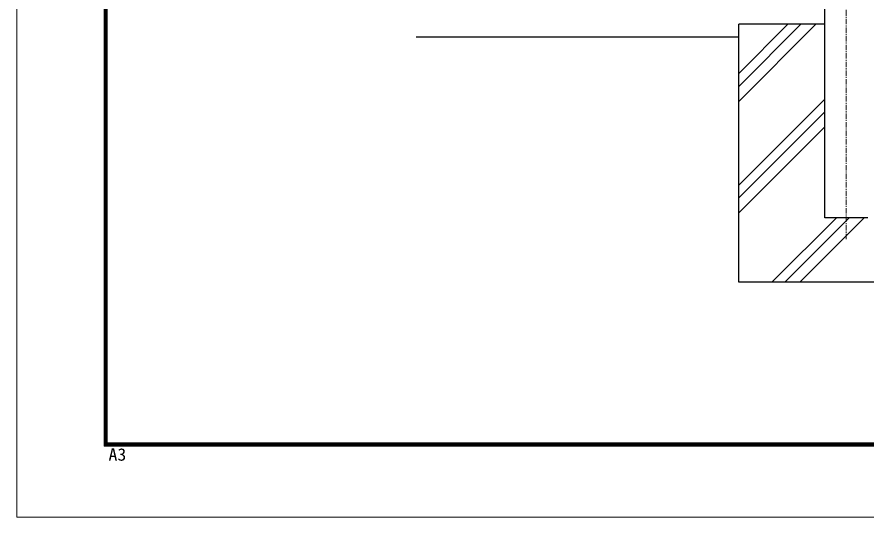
# Model space of a CAD drawing. Units: millimetres, scale not verified. Extents: x -3151 to 3149, y -2225 to 2230.
# Drawn here: x -3151 to -1176, y -2225 to -1062 of the extents above; entities that cross this region are included whole.
import ezdxf
from ezdxf.enums import TextEntityAlignment as Align

# ---------------------------------------------------------------- set-up
doc = ezdxf.new("R2010")
doc.units = ezdxf.units.MM
doc.header["$LTSCALE"] = 10
doc.linetypes.add('USER2', pattern=[2, 1.25, -0.25, 0.25, -0.25])
for name, color, linetype, lineweight in [('0-0_D-BMK', 2, 'USER2', 13), ('0-1_D-STR1', 1, 'Continuous', 25), ('0-2_D-BGD', 7, 'Continuous', 25), ('0-4_D-DCR-HCH', 7, 'Continuous', 13), ('0-8_D-STR4', 7, 'Continuous', 25), ('0-C_D-TTL', 7, 'Continuous', 13)]:
    doc.layers.add(name, color=color, linetype=linetype, lineweight=lineweight)
doc.styles.add('ＭＳ ゴシック', font='')
doc.styles.get('ＭＳ ゴシック').set_extended_font_data('MS Gothic')

msp = doc.modelspace()

# ---------------------------------------------------------------- linework, layer by layer
at = {"layer": '0-0_D-BMK'}
msp.add_line((-1221.74, -1578.95), (-1221.74, 830.05), dxfattribs=at)
at = {"layer": '0-1_D-STR1'}
for p, q in [((-1271.74, -1528.95), (-1271.74, 730.05)), ((-1171.74, -1528.95), (-1271.74, -1528.95))]:
    msp.add_line(p, q, dxfattribs=at)
at = {"layer": '0-2_D-BGD'}
msp.add_line((-1471.74, -1108.95), (-2222.08, -1108.95), dxfattribs=at)
at = {"layer": '0-4_D-DCR-HCH'}
for p, q in [((-1471.74, -1193.41), (-1357.27, -1078.95)), ((-1471.74, -1223.41), (-1327.27, -1078.95)), ((-1471.74, -1258.29), (-1292.39, -1078.95)), ((-1471.74, -1453.06), (-1271.74, -1253.06)), ((-1471.74, -1483.06), (-1271.74, -1283.06)), ((-1471.74, -1517.93), (-1271.74, -1317.93)), ((-1394.52, -1678.95), (-1244.52, -1528.95)), ((-1364.52, -1678.95), (-1214.52, -1528.95)), ((-1329.64, -1678.95), (-1179.64, -1528.95))]:
    msp.add_line(p, q, dxfattribs=at)
at = {"layer": '0-8_D-STR4'}
for p, q in [((-1271.74, -1078.95), (-1471.74, -1078.95)), ((-1471.74, -1678.95), (-1471.74, -1078.95)), ((-971.74, -1678.95), (-1471.74, -1678.95))]:
    msp.add_line(p, q, dxfattribs=at)
at = {"layer": '0-C_D-TTL', "color": 2}
msp.add_lwpolyline([(-3150.68, 2229.64), (3149.32, 2229.64), (3149.32, -2225.36), (-3150.68, -2225.36)], close=True, dxfattribs=at)
at = {"layer": '0-C_D-TTL'}
for points in [[(-2948.18, 2064.64), (2946.82, 2064.64), (2946.82, -2060.36), (-2948.18, -2060.36)], [(-2946.3, 2062.77), (2944.95, 2062.77), (2944.95, -2058.48), (-2946.3, -2058.48)], [(-2944.43, 2060.89), (2943.07, 2060.89), (2943.07, -2056.61), (-2944.43, -2056.61)], [(-2942.55, 2059.02), (2941.2, 2059.02), (2941.2, -2054.73), (-2942.55, -2054.73)], [(-2940.68, 2057.14), (2939.32, 2057.14), (2939.32, -2052.86), (-2940.68, -2052.86)]]:
    msp.add_lwpolyline(points, close=True, dxfattribs=at)

# ---------------------------------------------------------------- texts
at = {"layer": '0-C_D-TTL', "style": 'ＭＳ ゴシック', "width": 1.05}
msp.add_text('A3', height=28.89, dxfattribs=at).set_placement((-2937.74, -2102.97), align=Align.BOTTOM_LEFT)

doc.saveas('drawing.dxf')
